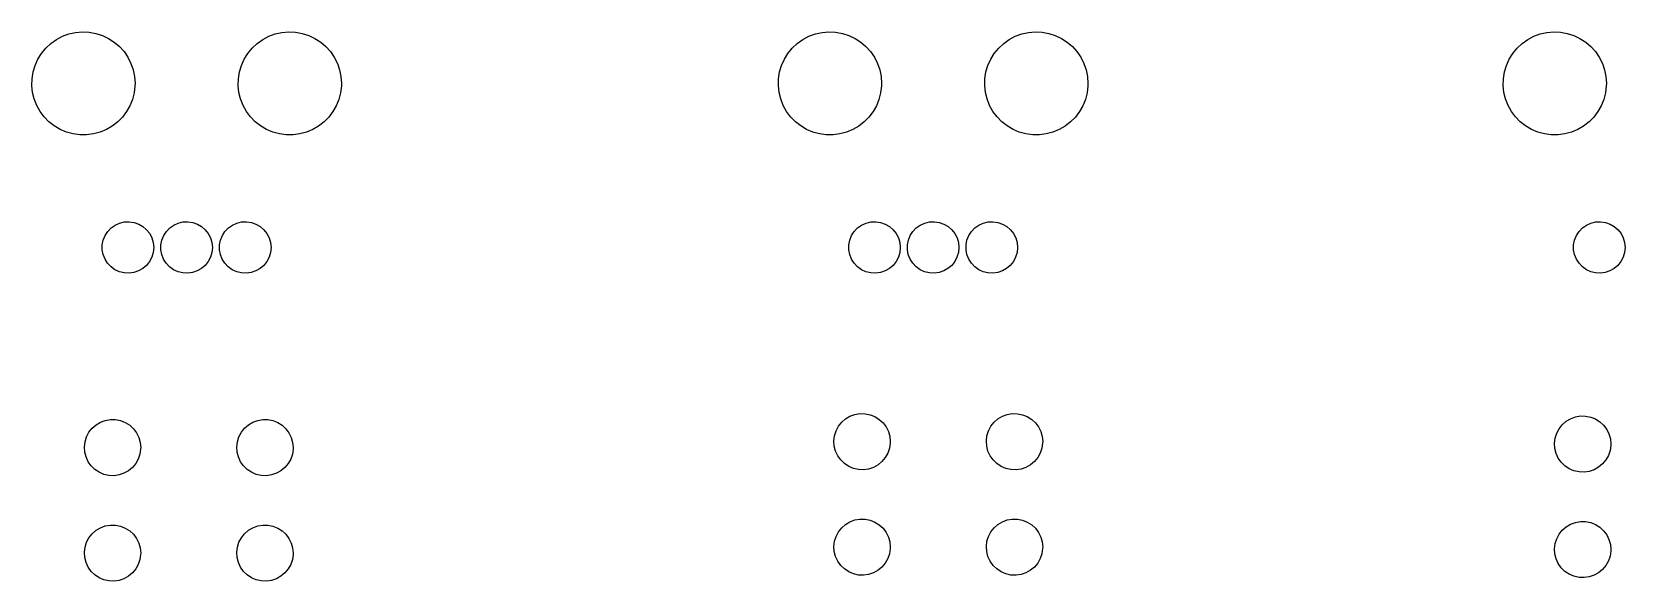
# Model space of a CAD drawing. Extents: x 10 to 584, y -410 to -10.
# Drawn here: x 87.7 to 155.6, y -140.7 to -117.2 of the extents above; entities that cross this region are included whole.
import ezdxf

# ---------------------------------------------------------------- set-up
doc = ezdxf.new("R2010")
doc.units = 0
doc.layers.add('BLACK', color=7, linetype='CONTINUOUS')

msp = doc.modelspace()

# ---------------------------------------------------------------- linework, layer by layer
at = {"layer": 'BLACK', "linetype": 'CONTINUOUS'}
for p, q in [((88.7524, -117.553), (89.0104, -117.417)), ((89.0104, -117.417), (89.284, -117.316)), ((89.284, -117.316), (89.5686, -117.253)), ((89.5686, -117.253), (89.8591, -117.227)), ((89.8591, -117.227), (90.1504, -117.241)), ((90.1504, -117.241), (90.4374, -117.292)), ((90.4374, -117.292), (90.7151, -117.381)), ((90.7151, -117.381), (90.9785, -117.506)), ((90.9785, -117.506), (91.2231, -117.665)), ((97.5524, -117.553), (97.8104, -117.417)), ((97.8104, -117.417), (98.084, -117.316)), ((98.084, -117.316), (98.3686, -117.253)), ((98.3686, -117.253), (98.6591, -117.227)), ((98.6591, -117.227), (98.9504, -117.241)), ((98.9504, -117.241), (99.2374, -117.292)), ((99.2374, -117.292), (99.5151, -117.381)), ((99.5151, -117.381), (99.7785, -117.506)), ((99.7785, -117.506), (100.023, -117.665)), ((120.582, -117.553), (120.84, -117.417)), ((120.84, -117.417), (121.114, -117.316)), ((121.114, -117.316), (121.399, -117.253)), ((121.399, -117.253), (121.689, -117.227)), ((121.689, -117.227), (121.98, -117.241)), ((121.98, -117.241), (122.267, -117.292)), ((122.267, -117.292), (122.545, -117.381)), ((122.545, -117.381), (122.808, -117.506)), ((122.808, -117.506), (123.053, -117.665)), ((129.382, -117.553), (129.64, -117.417)), ((129.64, -117.417), (129.914, -117.316)), ((129.914, -117.316), (130.199, -117.253)), ((130.199, -117.253), (130.489, -117.227)), ((130.489, -117.227), (130.78, -117.241)), ((130.78, -117.241), (131.067, -117.292)), ((131.067, -117.292), (131.345, -117.381)), ((131.345, -117.381), (131.608, -117.506)), ((131.608, -117.506), (131.853, -117.665)), ((151.49, -117.553), (151.748, -117.417)), ((151.748, -117.417), (152.022, -117.316)), ((152.022, -117.316), (152.307, -117.253)), ((152.307, -117.253), (152.597, -117.227)), ((152.597, -117.227), (152.888, -117.241)), ((152.888, -117.241), (153.175, -117.292)), ((153.175, -117.292), (153.453, -117.381)), ((153.453, -117.381), (153.716, -117.506)), ((153.716, -117.506), (153.961, -117.665)), ((87.9627, -118.394), (88.1164, -118.146)), ((88.1164, -118.146), (88.3015, -117.921)), ((88.3015, -117.921), (88.5147, -117.722)), ((88.5147, -117.722), (88.7524, -117.553)), ((91.2231, -117.665), (91.4445, -117.855)), ((91.4445, -117.855), (91.6388, -118.072)), ((91.6388, -118.072), (91.8027, -118.314)), ((96.7627, -118.394), (96.9164, -118.146)), ((96.9164, -118.146), (97.1015, -117.921)), ((97.1015, -117.921), (97.3147, -117.722)), ((97.3147, -117.722), (97.5524, -117.553)), ((100.023, -117.665), (100.244, -117.855)), ((100.244, -117.855), (100.439, -118.072)), ((100.439, -118.072), (100.603, -118.314)), ((119.793, -118.394), (119.946, -118.146)), ((119.946, -118.146), (120.131, -117.921)), ((120.131, -117.921), (120.345, -117.722)), ((120.345, -117.722), (120.582, -117.553)), ((123.053, -117.665), (123.274, -117.855)), ((123.274, -117.855), (123.469, -118.072)), ((123.469, -118.072), (123.633, -118.314)), ((128.593, -118.394), (128.746, -118.146)), ((128.746, -118.146), (128.931, -117.921)), ((128.931, -117.921), (129.145, -117.722)), ((129.145, -117.722), (129.382, -117.553)), ((131.853, -117.665), (132.074, -117.855)), ((132.074, -117.855), (132.269, -118.072)), ((132.269, -118.072), (132.433, -118.314)), ((150.701, -118.394), (150.854, -118.146)), ((150.854, -118.146), (151.039, -117.921)), ((151.039, -117.921), (151.253, -117.722)), ((151.253, -117.722), (151.49, -117.553)), ((153.961, -117.665), (154.182, -117.855)), ((154.182, -117.855), (154.377, -118.072)), ((154.377, -118.072), (154.541, -118.314)), ((87.7599, -118.939), (87.8432, -118.66)), ((87.8432, -118.66), (87.9627, -118.394)), ((91.8027, -118.314), (91.9333, -118.574)), ((91.9333, -118.574), (92.0282, -118.85)), ((92.0282, -118.85), (92.0859, -119.136)), ((96.5599, -118.939), (96.6432, -118.66)), ((96.6432, -118.66), (96.7627, -118.394)), ((100.603, -118.314), (100.733, -118.574)), ((100.733, -118.574), (100.828, -118.85)), ((100.828, -118.85), (100.886, -119.136)), ((119.59, -118.939), (119.673, -118.66)), ((119.673, -118.66), (119.793, -118.394)), ((123.633, -118.314), (123.763, -118.574)), ((123.763, -118.574), (123.858, -118.85)), ((123.858, -118.85), (123.916, -119.136)), ((128.39, -118.939), (128.473, -118.66)), ((128.473, -118.66), (128.593, -118.394)), ((132.433, -118.314), (132.563, -118.574)), ((132.563, -118.574), (132.658, -118.85)), ((132.658, -118.85), (132.716, -119.136)), ((150.498, -118.939), (150.581, -118.66)), ((150.581, -118.66), (150.701, -118.394)), ((154.541, -118.314), (154.671, -118.574)), ((154.671, -118.574), (154.766, -118.85)), ((154.766, -118.85), (154.824, -119.136)), ((87.7071, -119.519), (87.7143, -119.227)), ((87.7386, -119.809), (87.7071, -119.519)), ((87.7143, -119.227), (87.7599, -118.939)), ((92.1026, -119.534), (92.0691, -119.824)), ((92.0859, -119.136), (92.1052, -119.427)), ((92.1052, -119.427), (92.1026, -119.534)), ((96.5071, -119.519), (96.5143, -119.227)), ((96.5386, -119.809), (96.5071, -119.519)), ((96.5143, -119.227), (96.5599, -118.939)), ((100.903, -119.534), (100.869, -119.824)), ((100.886, -119.136), (100.905, -119.427)), ((100.905, -119.427), (100.903, -119.534)), ((119.537, -119.519), (119.544, -119.227)), ((119.569, -119.809), (119.537, -119.519)), ((119.544, -119.227), (119.59, -118.939)), ((123.933, -119.534), (123.899, -119.824)), ((123.916, -119.136), (123.935, -119.427)), ((123.935, -119.427), (123.933, -119.534)), ((128.337, -119.519), (128.344, -119.227)), ((128.369, -119.809), (128.337, -119.519)), ((128.344, -119.227), (128.39, -118.939)), ((132.733, -119.534), (132.699, -119.824)), ((132.716, -119.136), (132.735, -119.427)), ((132.735, -119.427), (132.733, -119.534)), ((150.445, -119.519), (150.452, -119.227)), ((150.477, -119.809), (150.445, -119.519)), ((150.452, -119.227), (150.498, -118.939)), ((154.841, -119.534), (154.807, -119.824)), ((154.824, -119.136), (154.843, -119.427)), ((154.843, -119.427), (154.841, -119.534)), ((87.8082, -120.092), (87.7386, -119.809)), ((87.9146, -120.364), (87.8082, -120.092)), ((91.9975, -120.107), (91.8892, -120.377)), ((92.0691, -119.824), (91.9975, -120.107)), ((96.6082, -120.092), (96.5386, -119.809)), ((96.7146, -120.364), (96.6082, -120.092)), ((100.798, -120.107), (100.689, -120.377)), ((100.869, -119.824), (100.798, -120.107)), ((119.638, -120.092), (119.569, -119.809)), ((119.745, -120.364), (119.638, -120.092)), ((123.828, -120.107), (123.719, -120.377)), ((123.899, -119.824), (123.828, -120.107)), ((128.438, -120.092), (128.369, -119.809)), ((128.545, -120.364), (128.438, -120.092)), ((132.628, -120.107), (132.519, -120.377)), ((132.699, -119.824), (132.628, -120.107)), ((150.546, -120.092), (150.477, -119.809)), ((150.653, -120.364), (150.546, -120.092)), ((154.736, -120.107), (154.627, -120.377)), ((154.807, -119.824), (154.736, -120.107)), ((88.056, -120.619), (87.9146, -120.364)), ((88.2298, -120.853), (88.056, -120.619)), ((88.4331, -121.062), (88.2298, -120.853)), ((91.5706, -120.864), (91.3658, -121.072)), ((91.7461, -120.631), (91.5706, -120.864)), ((91.8892, -120.377), (91.7461, -120.631)), ((96.856, -120.619), (96.7146, -120.364)), ((97.0298, -120.853), (96.856, -120.619)), ((97.2331, -121.062), (97.0298, -120.853)), ((100.371, -120.864), (100.166, -121.072)), ((100.546, -120.631), (100.371, -120.864)), ((100.689, -120.377), (100.546, -120.631)), ((119.886, -120.619), (119.745, -120.364)), ((120.06, -120.853), (119.886, -120.619)), ((120.263, -121.062), (120.06, -120.853)), ((123.401, -120.864), (123.196, -121.072)), ((123.576, -120.631), (123.401, -120.864)), ((123.719, -120.377), (123.576, -120.631)), ((128.686, -120.619), (128.545, -120.364)), ((128.86, -120.853), (128.686, -120.619)), ((129.063, -121.062), (128.86, -120.853)), ((132.201, -120.864), (131.996, -121.072)), ((132.376, -120.631), (132.201, -120.864)), ((132.519, -120.377), (132.376, -120.631)), ((150.794, -120.619), (150.653, -120.364)), ((150.968, -120.853), (150.794, -120.619)), ((151.171, -121.062), (150.968, -120.853)), ((154.309, -120.864), (154.104, -121.072)), ((154.484, -120.631), (154.309, -120.864)), ((154.627, -120.377), (154.484, -120.631)), ((88.6623, -121.242), (88.4331, -121.062)), ((88.9133, -121.39), (88.6623, -121.242)), ((89.1817, -121.504), (88.9133, -121.39)), ((89.4628, -121.582), (89.1817, -121.504)), ((89.7517, -121.621), (89.4628, -121.582)), ((90.3325, -121.585), (90.0433, -121.622)), ((90.6142, -121.509), (90.3325, -121.585)), ((90.8834, -121.397), (90.6142, -121.509)), ((91.1354, -121.251), (90.8834, -121.397)), ((91.3658, -121.072), (91.1354, -121.251)), ((97.4623, -121.242), (97.2331, -121.062)), ((97.7133, -121.39), (97.4623, -121.242)), ((97.9817, -121.504), (97.7133, -121.39)), ((98.2628, -121.582), (97.9817, -121.504)), ((98.5517, -121.621), (98.2628, -121.582)), ((99.1325, -121.585), (98.8433, -121.622)), ((99.4142, -121.509), (99.1325, -121.585)), ((99.6834, -121.397), (99.4142, -121.509)), ((99.9354, -121.251), (99.6834, -121.397)), ((100.166, -121.072), (99.9354, -121.251)), ((120.492, -121.242), (120.263, -121.062)), ((120.743, -121.39), (120.492, -121.242)), ((121.012, -121.504), (120.743, -121.39)), ((121.293, -121.582), (121.012, -121.504)), ((121.582, -121.621), (121.293, -121.582)), ((122.163, -121.585), (121.873, -121.622)), ((122.444, -121.509), (122.163, -121.585)), ((122.713, -121.397), (122.444, -121.509)), ((122.965, -121.251), (122.713, -121.397)), ((123.196, -121.072), (122.965, -121.251)), ((129.292, -121.242), (129.063, -121.062)), ((129.543, -121.39), (129.292, -121.242)), ((129.812, -121.504), (129.543, -121.39)), ((130.093, -121.582), (129.812, -121.504)), ((130.382, -121.621), (130.093, -121.582)), ((130.963, -121.585), (130.673, -121.622)), ((131.244, -121.509), (130.963, -121.585)), ((131.513, -121.397), (131.244, -121.509)), ((131.765, -121.251), (131.513, -121.397)), ((131.996, -121.072), (131.765, -121.251)), ((151.4, -121.242), (151.171, -121.062)), ((151.651, -121.39), (151.4, -121.242)), ((151.92, -121.504), (151.651, -121.39)), ((152.201, -121.582), (151.92, -121.504)), ((152.49, -121.621), (152.201, -121.582)), ((153.071, -121.585), (152.781, -121.622)), ((153.352, -121.509), (153.071, -121.585)), ((153.621, -121.397), (153.352, -121.509)), ((153.873, -121.251), (153.621, -121.397)), ((154.104, -121.072), (153.873, -121.251)), ((90.0433, -121.622), (89.7517, -121.621)), ((98.8433, -121.622), (98.5517, -121.621)), ((121.873, -121.622), (121.582, -121.621)), ((130.673, -121.622), (130.382, -121.621)), ((152.781, -121.622), (152.49, -121.621)), ((90.9419, -125.745), (91.0864, -125.594)), ((91.0864, -125.594), (91.2569, -125.473)), ((91.2569, -125.473), (91.4471, -125.387)), ((91.4471, -125.387), (91.6502, -125.338)), ((91.6502, -125.338), (91.8589, -125.328)), ((91.8589, -125.328), (92.0657, -125.358)), ((92.0657, -125.358), (92.2631, -125.427)), ((92.2631, -125.427), (92.444, -125.531)), ((92.444, -125.531), (92.6018, -125.668)), ((92.6018, -125.668), (92.7309, -125.833)), ((93.4419, -125.745), (93.5864, -125.594)), ((93.5864, -125.594), (93.7569, -125.473)), ((93.7569, -125.473), (93.9471, -125.387)), ((93.9471, -125.387), (94.1502, -125.338)), ((94.1502, -125.338), (94.3589, -125.328)), ((94.3589, -125.328), (94.5657, -125.358)), ((94.5657, -125.358), (94.7631, -125.427)), ((94.7631, -125.427), (94.944, -125.531)), ((94.944, -125.531), (95.1018, -125.668)), ((95.1018, -125.668), (95.2309, -125.833)), ((95.9419, -125.745), (96.0864, -125.594)), ((96.0864, -125.594), (96.2569, -125.473)), ((96.2569, -125.473), (96.4471, -125.387)), ((96.4471, -125.387), (96.6502, -125.338)), ((96.6502, -125.338), (96.8589, -125.328)), ((96.8589, -125.328), (97.0657, -125.358)), ((97.0657, -125.358), (97.2631, -125.427)), ((97.2631, -125.427), (97.444, -125.531)), ((97.444, -125.531), (97.6018, -125.668)), ((97.6018, -125.668), (97.7309, -125.833)), ((122.772, -125.745), (122.916, -125.594)), ((122.916, -125.594), (123.087, -125.473)), ((123.087, -125.473), (123.277, -125.387)), ((123.277, -125.387), (123.48, -125.338)), ((123.48, -125.338), (123.689, -125.328)), ((123.689, -125.328), (123.896, -125.358)), ((123.896, -125.358), (124.093, -125.427)), ((124.093, -125.427), (124.274, -125.531)), ((124.274, -125.531), (124.432, -125.668)), ((124.432, -125.668), (124.561, -125.833)), ((125.272, -125.745), (125.416, -125.594)), ((125.416, -125.594), (125.587, -125.473)), ((125.587, -125.473), (125.777, -125.387)), ((125.777, -125.387), (125.98, -125.338)), ((125.98, -125.338), (126.189, -125.328)), ((126.189, -125.328), (126.396, -125.358)), ((126.396, -125.358), (126.593, -125.427)), ((126.593, -125.427), (126.774, -125.531)), ((126.774, -125.531), (126.932, -125.668)), ((126.932, -125.668), (127.061, -125.833)), ((127.772, -125.745), (127.916, -125.594)), ((127.916, -125.594), (128.087, -125.473)), ((128.087, -125.473), (128.277, -125.387)), ((128.277, -125.387), (128.48, -125.338)), ((128.48, -125.338), (128.689, -125.328)), ((128.689, -125.328), (128.896, -125.358)), ((128.896, -125.358), (129.093, -125.427)), ((129.093, -125.427), (129.274, -125.531)), ((129.274, -125.531), (129.432, -125.668)), ((129.432, -125.668), (129.561, -125.833)), ((153.68, -125.745), (153.824, -125.594)), ((153.824, -125.594), (153.995, -125.473)), ((153.995, -125.473), (154.185, -125.387)), ((154.185, -125.387), (154.388, -125.338)), ((154.388, -125.338), (154.597, -125.328)), ((154.597, -125.328), (154.804, -125.358)), ((154.804, -125.358), (155.001, -125.427)), ((155.001, -125.427), (155.182, -125.531)), ((155.182, -125.531), (155.34, -125.668)), ((155.34, -125.668), (155.469, -125.833)), ((90.7099, -126.528), (90.7104, -126.319)), ((90.7104, -126.319), (90.7505, -126.114)), ((90.7505, -126.114), (90.8286, -125.921)), ((90.8286, -125.921), (90.9419, -125.745)), ((92.7309, -125.833), (92.8265, -126.018)), ((92.8265, -126.018), (92.8854, -126.219)), ((92.8854, -126.219), (92.9052, -126.427)), ((93.2099, -126.528), (93.2104, -126.319)), ((93.2104, -126.319), (93.2505, -126.114)), ((93.2505, -126.114), (93.3286, -125.921)), ((93.3286, -125.921), (93.4419, -125.745)), ((95.2309, -125.833), (95.3265, -126.018)), ((95.3265, -126.018), (95.3854, -126.219)), ((95.3854, -126.219), (95.4052, -126.427)), ((95.7099, -126.528), (95.7104, -126.319)), ((95.7104, -126.319), (95.7505, -126.114)), ((95.7505, -126.114), (95.8286, -125.921)), ((95.8286, -125.921), (95.9419, -125.745)), ((97.7309, -125.833), (97.8265, -126.018)), ((97.8265, -126.018), (97.8854, -126.219)), ((97.8854, -126.219), (97.9052, -126.427)), ((122.54, -126.319), (122.58, -126.114)), ((122.54, -126.528), (122.54, -126.319)), ((122.58, -126.114), (122.659, -125.921)), ((122.659, -125.921), (122.772, -125.745)), ((124.561, -125.833), (124.657, -126.018)), ((124.657, -126.018), (124.715, -126.219)), ((124.715, -126.219), (124.735, -126.427)), ((125.04, -126.319), (125.08, -126.114)), ((125.04, -126.528), (125.04, -126.319)), ((125.08, -126.114), (125.159, -125.921)), ((125.159, -125.921), (125.272, -125.745)), ((127.061, -125.833), (127.157, -126.018)), ((127.157, -126.018), (127.215, -126.219)), ((127.215, -126.219), (127.235, -126.427)), ((127.54, -126.319), (127.58, -126.114)), ((127.54, -126.528), (127.54, -126.319)), ((127.58, -126.114), (127.659, -125.921)), ((127.659, -125.921), (127.772, -125.745)), ((129.561, -125.833), (129.657, -126.018)), ((129.657, -126.018), (129.715, -126.219)), ((129.715, -126.219), (129.735, -126.427)), ((153.448, -126.319), (153.488, -126.114)), ((153.448, -126.528), (153.448, -126.319)), ((153.488, -126.114), (153.567, -125.921)), ((153.567, -125.921), (153.68, -125.745)), ((155.469, -125.833), (155.565, -126.018)), ((155.565, -126.018), (155.623, -126.219)), ((155.623, -126.219), (155.643, -126.427)), ((90.7489, -126.734), (90.7099, -126.528)), ((90.826, -126.928), (90.7489, -126.734)), ((90.9384, -127.104), (90.826, -126.928)), ((92.7277, -127.026), (92.5978, -127.19)), ((92.8244, -126.841), (92.7277, -127.026)), ((92.8843, -126.64), (92.8244, -126.841)), ((92.9052, -126.433), (92.8843, -126.64)), ((92.9052, -126.427), (92.9052, -126.433)), ((93.2489, -126.734), (93.2099, -126.528)), ((93.326, -126.928), (93.2489, -126.734)), ((93.4384, -127.104), (93.326, -126.928)), ((95.2277, -127.026), (95.0978, -127.19)), ((95.3244, -126.841), (95.2277, -127.026)), ((95.3843, -126.64), (95.3244, -126.841)), ((95.4052, -126.433), (95.3843, -126.64)), ((95.4052, -126.427), (95.4052, -126.433)), ((95.7489, -126.734), (95.7099, -126.528)), ((95.826, -126.928), (95.7489, -126.734)), ((95.9384, -127.104), (95.826, -126.928)), ((97.7277, -127.026), (97.5978, -127.19)), ((97.8244, -126.841), (97.7277, -127.026)), ((97.8843, -126.64), (97.8244, -126.841)), ((97.9052, -126.433), (97.8843, -126.64)), ((97.9052, -126.427), (97.9052, -126.433)), ((122.579, -126.734), (122.54, -126.528)), ((122.656, -126.928), (122.579, -126.734)), ((122.768, -127.104), (122.656, -126.928)), ((124.558, -127.026), (124.428, -127.19)), ((124.654, -126.841), (124.558, -127.026)), ((124.714, -126.64), (124.654, -126.841)), ((124.735, -126.433), (124.714, -126.64)), ((124.735, -126.427), (124.735, -126.433)), ((125.079, -126.734), (125.04, -126.528)), ((125.156, -126.928), (125.079, -126.734)), ((125.268, -127.104), (125.156, -126.928)), ((127.058, -127.026), (126.928, -127.19)), ((127.154, -126.841), (127.058, -127.026)), ((127.214, -126.64), (127.154, -126.841)), ((127.235, -126.433), (127.214, -126.64)), ((127.235, -126.427), (127.235, -126.433)), ((127.579, -126.734), (127.54, -126.528)), ((127.656, -126.928), (127.579, -126.734)), ((127.768, -127.104), (127.656, -126.928)), ((129.558, -127.026), (129.428, -127.19)), ((129.654, -126.841), (129.558, -127.026)), ((129.714, -126.64), (129.654, -126.841)), ((129.735, -126.433), (129.714, -126.64)), ((129.735, -126.427), (129.735, -126.433)), ((153.487, -126.734), (153.448, -126.528)), ((153.564, -126.928), (153.487, -126.734)), ((153.676, -127.104), (153.564, -126.928)), ((155.466, -127.026), (155.336, -127.19)), ((155.562, -126.841), (155.466, -127.026)), ((155.622, -126.64), (155.562, -126.841)), ((155.643, -126.433), (155.622, -126.64)), ((155.643, -126.427), (155.643, -126.433)), ((91.0821, -127.256), (90.9384, -127.104)), ((91.2519, -127.378), (91.0821, -127.256)), ((91.4416, -127.465), (91.2519, -127.378)), ((91.6445, -127.515), (91.4416, -127.465)), ((91.8532, -127.526), (91.6445, -127.515)), ((92.0601, -127.497), (91.8532, -127.526)), ((92.2579, -127.429), (92.0601, -127.497)), ((92.4393, -127.326), (92.2579, -127.429)), ((92.5978, -127.19), (92.4393, -127.326)), ((93.5821, -127.256), (93.4384, -127.104)), ((93.7519, -127.378), (93.5821, -127.256)), ((93.9416, -127.465), (93.7519, -127.378)), ((94.1445, -127.515), (93.9416, -127.465)), ((94.3532, -127.526), (94.1445, -127.515)), ((94.5601, -127.497), (94.3532, -127.526)), ((94.7579, -127.429), (94.5601, -127.497)), ((94.9393, -127.326), (94.7579, -127.429)), ((95.0978, -127.19), (94.9393, -127.326)), ((96.0821, -127.256), (95.9384, -127.104)), ((96.2519, -127.378), (96.0821, -127.256)), ((96.4416, -127.465), (96.2519, -127.378)), ((96.6445, -127.515), (96.4416, -127.465)), ((96.8532, -127.526), (96.6445, -127.515)), ((97.0601, -127.497), (96.8532, -127.526)), ((97.2579, -127.429), (97.0601, -127.497)), ((97.4393, -127.326), (97.2579, -127.429)), ((97.5978, -127.19), (97.4393, -127.326)), ((122.912, -127.256), (122.768, -127.104)), ((123.082, -127.378), (122.912, -127.256)), ((123.272, -127.465), (123.082, -127.378)), ((123.475, -127.515), (123.272, -127.465)), ((123.683, -127.526), (123.475, -127.515)), ((123.89, -127.497), (123.683, -127.526)), ((124.088, -127.429), (123.89, -127.497)), ((124.269, -127.326), (124.088, -127.429)), ((124.428, -127.19), (124.269, -127.326)), ((125.412, -127.256), (125.268, -127.104)), ((125.582, -127.378), (125.412, -127.256)), ((125.772, -127.465), (125.582, -127.378)), ((125.975, -127.515), (125.772, -127.465)), ((126.183, -127.526), (125.975, -127.515)), ((126.39, -127.497), (126.183, -127.526)), ((126.588, -127.429), (126.39, -127.497)), ((126.769, -127.326), (126.588, -127.429)), ((126.928, -127.19), (126.769, -127.326)), ((127.912, -127.256), (127.768, -127.104)), ((128.082, -127.378), (127.912, -127.256)), ((128.272, -127.465), (128.082, -127.378)), ((128.475, -127.515), (128.272, -127.465)), ((128.683, -127.526), (128.475, -127.515)), ((128.89, -127.497), (128.683, -127.526)), ((129.088, -127.429), (128.89, -127.497)), ((129.269, -127.326), (129.088, -127.429)), ((129.428, -127.19), (129.269, -127.326)), ((153.82, -127.256), (153.676, -127.104)), ((153.99, -127.378), (153.82, -127.256)), ((154.18, -127.465), (153.99, -127.378)), ((154.383, -127.515), (154.18, -127.465)), ((154.591, -127.526), (154.383, -127.515)), ((154.798, -127.497), (154.591, -127.526)), ((154.996, -127.429), (154.798, -127.497)), ((155.177, -127.326), (154.996, -127.429)), ((155.336, -127.19), (155.177, -127.326)), ((90.6306, -133.884), (90.8366, -133.808)), ((90.8366, -133.808), (91.053, -133.77)), ((91.053, -133.77), (91.2726, -133.773)), ((91.2726, -133.773), (91.488, -133.816)), ((91.488, -133.816), (91.692, -133.898)), ((97.1306, -133.884), (97.3366, -133.808)), ((97.3366, -133.808), (97.553, -133.77)), ((97.553, -133.77), (97.7726, -133.773)), ((97.7726, -133.773), (97.988, -133.816)), ((97.988, -133.816), (98.192, -133.898)), ((122.237, -133.887), (122.402, -133.742)), ((122.402, -133.742), (122.591, -133.63)), ((122.591, -133.63), (122.797, -133.554)), ((122.797, -133.554), (123.013, -133.516)), ((123.013, -133.516), (123.233, -133.519)), ((123.233, -133.519), (123.448, -133.562)), ((123.448, -133.562), (123.652, -133.644)), ((123.652, -133.644), (123.838, -133.761)), ((123.838, -133.761), (123.999, -133.91)), ((128.737, -133.887), (128.902, -133.742)), ((128.902, -133.742), (129.091, -133.63)), ((129.091, -133.63), (129.297, -133.554)), ((129.297, -133.554), (129.513, -133.516)), ((129.513, -133.516), (129.733, -133.519)), ((129.733, -133.519), (129.948, -133.562)), ((129.948, -133.562), (130.152, -133.644)), ((130.152, -133.644), (130.338, -133.761)), ((130.338, -133.761), (130.499, -133.91)), ((153.128, -133.844), (153.317, -133.732)), ((153.317, -133.732), (153.523, -133.656)), ((153.523, -133.656), (153.739, -133.618)), ((153.739, -133.618), (153.959, -133.621)), ((153.959, -133.621), (154.174, -133.664)), ((154.174, -133.664), (154.378, -133.746)), ((154.378, -133.746), (154.564, -133.863)), ((89.9734, -134.717), (90.0385, -134.508)), ((90.0385, -134.508), (90.1408, -134.313)), ((90.1408, -134.313), (90.2768, -134.141)), ((90.2768, -134.141), (90.4419, -133.996)), ((90.4419, -133.996), (90.6306, -133.884)), ((91.692, -133.898), (91.8777, -134.015)), ((91.8777, -134.015), (92.039, -134.164)), ((92.039, -134.164), (92.1704, -134.34)), ((92.1704, -134.34), (92.2675, -134.537)), ((96.4734, -134.717), (96.5385, -134.508)), ((96.5385, -134.508), (96.6408, -134.313)), ((96.6408, -134.313), (96.7768, -134.141)), ((96.7768, -134.141), (96.9419, -133.996)), ((96.9419, -133.996), (97.1306, -133.884)), ((98.192, -133.898), (98.3777, -134.015)), ((98.3777, -134.015), (98.539, -134.164)), ((98.539, -134.164), (98.6704, -134.34)), ((98.6704, -134.34), (98.7675, -134.537)), ((121.908, -134.681), (121.933, -134.463)), ((121.933, -134.463), (121.999, -134.254)), ((121.999, -134.254), (122.101, -134.059)), ((122.101, -134.059), (122.237, -133.887)), ((123.999, -133.91), (124.13, -134.086)), ((124.13, -134.086), (124.227, -134.283)), ((124.227, -134.283), (124.287, -134.494)), ((124.287, -134.494), (124.307, -134.713)), ((128.408, -134.681), (128.433, -134.463)), ((128.433, -134.463), (128.499, -134.254)), ((128.499, -134.254), (128.601, -134.059)), ((128.601, -134.059), (128.737, -133.887)), ((130.499, -133.91), (130.63, -134.086)), ((130.63, -134.086), (130.727, -134.283)), ((130.727, -134.283), (130.787, -134.494)), ((130.787, -134.494), (130.807, -134.713)), ((152.659, -134.565), (152.725, -134.356)), ((152.725, -134.356), (152.827, -134.161)), ((152.827, -134.161), (152.963, -133.989)), ((152.963, -133.989), (153.128, -133.844)), ((154.564, -133.863), (154.725, -134.012)), ((154.725, -134.012), (154.856, -134.188)), ((154.856, -134.188), (154.953, -134.385)), ((154.953, -134.385), (155.013, -134.596)), ((89.9476, -134.935), (89.9734, -134.717)), ((89.962, -135.155), (89.9476, -134.935)), ((90.016, -135.367), (89.962, -135.155)), ((92.2675, -134.537), (92.3271, -134.748)), ((92.3456, -135.03), (92.314, -135.247)), ((92.3271, -134.748), (92.3472, -134.967)), ((92.3472, -134.967), (92.3456, -135.03)), ((96.4476, -134.935), (96.4734, -134.717)), ((96.462, -135.155), (96.4476, -134.935)), ((96.516, -135.367), (96.462, -135.155)), ((98.7675, -134.537), (98.8271, -134.748)), ((98.8456, -135.03), (98.814, -135.247)), ((98.8271, -134.748), (98.8472, -134.967)), ((98.8472, -134.967), (98.8456, -135.03)), ((121.922, -134.901), (121.908, -134.681)), ((121.976, -135.113), (121.922, -134.901)), ((122.068, -135.313), (121.976, -135.113)), ((124.274, -134.993), (124.203, -135.201)), ((124.306, -134.776), (124.274, -134.993)), ((124.307, -134.713), (124.306, -134.776)), ((128.422, -134.901), (128.408, -134.681)), ((128.476, -135.113), (128.422, -134.901)), ((128.568, -135.313), (128.476, -135.113)), ((130.774, -134.993), (130.703, -135.201)), ((130.806, -134.776), (130.774, -134.993)), ((130.807, -134.713), (130.806, -134.776)), ((152.634, -134.783), (152.659, -134.565)), ((152.648, -135.003), (152.634, -134.783)), ((152.702, -135.215), (152.648, -135.003)), ((155, -135.095), (154.929, -135.303)), ((155.032, -134.878), (155, -135.095)), ((155.013, -134.596), (155.033, -134.815)), ((155.033, -134.815), (155.032, -134.878)), ((90.108, -135.567), (90.016, -135.367)), ((90.2347, -135.746), (90.108, -135.567)), ((90.392, -135.899), (90.2347, -135.746)), ((91.9957, -135.815), (91.8269, -135.956)), ((92.1362, -135.646), (91.9957, -135.815)), ((92.2435, -135.455), (92.1362, -135.646)), ((92.314, -135.247), (92.2435, -135.455)), ((96.608, -135.567), (96.516, -135.367)), ((96.7347, -135.746), (96.608, -135.567)), ((96.892, -135.899), (96.7347, -135.746)), ((98.4957, -135.815), (98.3269, -135.956)), ((98.6362, -135.646), (98.4957, -135.815)), ((98.7435, -135.455), (98.6362, -135.646)), ((98.814, -135.247), (98.7435, -135.455)), ((122.195, -135.492), (122.068, -135.313)), ((122.352, -135.645), (122.195, -135.492)), ((122.535, -135.767), (122.352, -135.645)), ((122.736, -135.854), (122.535, -135.767)), ((122.951, -135.903), (122.736, -135.854)), ((123.595, -135.809), (123.387, -135.88)), ((123.787, -135.702), (123.595, -135.809)), ((123.956, -135.561), (123.787, -135.702)), ((124.096, -135.392), (123.956, -135.561)), ((124.203, -135.201), (124.096, -135.392)), ((128.695, -135.492), (128.568, -135.313)), ((128.852, -135.645), (128.695, -135.492)), ((129.035, -135.767), (128.852, -135.645)), ((129.236, -135.854), (129.035, -135.767)), ((129.451, -135.903), (129.236, -135.854)), ((130.095, -135.809), (129.887, -135.88)), ((130.287, -135.702), (130.095, -135.809)), ((130.456, -135.561), (130.287, -135.702)), ((130.596, -135.392), (130.456, -135.561)), ((130.703, -135.201), (130.596, -135.392)), ((152.794, -135.415), (152.702, -135.215)), ((152.921, -135.594), (152.794, -135.415)), ((153.078, -135.747), (152.921, -135.594)), ((153.261, -135.869), (153.078, -135.747)), ((153.462, -135.956), (153.261, -135.869)), ((154.513, -135.804), (154.321, -135.911)), ((154.682, -135.663), (154.513, -135.804)), ((154.822, -135.494), (154.682, -135.663)), ((154.929, -135.303), (154.822, -135.494)), ((90.5746, -136.021), (90.392, -135.899)), ((90.7764, -136.108), (90.5746, -136.021)), ((90.9906, -136.157), (90.7764, -136.108)), ((91.21, -136.165), (90.9906, -136.157)), ((91.4273, -136.134), (91.21, -136.165)), ((91.6353, -136.063), (91.4273, -136.134)), ((91.8269, -135.956), (91.6353, -136.063)), ((97.0746, -136.021), (96.892, -135.899)), ((97.2764, -136.108), (97.0746, -136.021)), ((97.4906, -136.157), (97.2764, -136.108)), ((97.71, -136.165), (97.4906, -136.157)), ((97.9273, -136.134), (97.71, -136.165)), ((98.1353, -136.063), (97.9273, -136.134)), ((98.3269, -135.956), (98.1353, -136.063)), ((123.17, -135.911), (122.951, -135.903)), ((123.387, -135.88), (123.17, -135.911)), ((129.67, -135.911), (129.451, -135.903)), ((129.887, -135.88), (129.67, -135.911)), ((153.677, -136.005), (153.462, -135.956)), ((153.896, -136.013), (153.677, -136.005)), ((154.113, -135.982), (153.896, -136.013)), ((154.321, -135.911), (154.113, -135.982)), ((90.2768, -138.641), (90.4419, -138.496)), ((90.4419, -138.496), (90.6306, -138.384)), ((90.6306, -138.384), (90.8366, -138.308)), ((90.8366, -138.308), (91.053, -138.27)), ((91.053, -138.27), (91.2726, -138.273)), ((91.2726, -138.273), (91.488, -138.316)), ((91.488, -138.316), (91.692, -138.398)), ((91.692, -138.398), (91.8777, -138.515)), ((91.8777, -138.515), (92.039, -138.664)), ((96.7768, -138.641), (96.9419, -138.496)), ((96.9419, -138.496), (97.1306, -138.384)), ((97.1306, -138.384), (97.3366, -138.308)), ((97.3366, -138.308), (97.553, -138.27)), ((97.553, -138.27), (97.7726, -138.273)), ((97.7726, -138.273), (97.988, -138.316)), ((97.988, -138.316), (98.192, -138.398)), ((98.192, -138.398), (98.3777, -138.515)), ((98.3777, -138.515), (98.539, -138.664)), ((121.999, -138.754), (122.101, -138.559)), ((122.101, -138.559), (122.237, -138.387)), ((122.237, -138.387), (122.402, -138.242)), ((122.402, -138.242), (122.591, -138.13)), ((122.591, -138.13), (122.797, -138.054)), ((122.797, -138.054), (123.013, -138.016)), ((123.013, -138.016), (123.233, -138.019)), ((123.233, -138.019), (123.448, -138.062)), ((123.448, -138.062), (123.652, -138.144)), ((123.652, -138.144), (123.838, -138.261)), ((123.838, -138.261), (123.999, -138.41)), ((123.999, -138.41), (124.13, -138.586)), ((124.13, -138.586), (124.227, -138.783)), ((128.499, -138.754), (128.601, -138.559)), ((128.601, -138.559), (128.737, -138.387)), ((128.737, -138.387), (128.902, -138.242)), ((128.902, -138.242), (129.091, -138.13)), ((129.091, -138.13), (129.297, -138.054)), ((129.297, -138.054), (129.513, -138.016)), ((129.513, -138.016), (129.733, -138.019)), ((129.733, -138.019), (129.948, -138.062)), ((129.948, -138.062), (130.152, -138.144)), ((130.152, -138.144), (130.338, -138.261)), ((130.338, -138.261), (130.499, -138.41)), ((130.499, -138.41), (130.63, -138.586)), ((130.63, -138.586), (130.727, -138.783)), ((152.827, -138.661), (152.963, -138.489)), ((152.963, -138.489), (153.128, -138.344)), ((153.128, -138.344), (153.317, -138.232)), ((153.317, -138.232), (153.523, -138.156)), ((153.523, -138.156), (153.739, -138.118)), ((153.739, -138.118), (153.959, -138.121)), ((153.959, -138.121), (154.174, -138.164)), ((154.174, -138.164), (154.378, -138.246)), ((154.378, -138.246), (154.564, -138.363)), ((154.564, -138.363), (154.725, -138.512)), ((154.725, -138.512), (154.856, -138.688)), ((89.9476, -139.435), (89.9734, -139.217)), ((89.9734, -139.217), (90.0385, -139.008)), ((90.0385, -139.008), (90.1408, -138.813)), ((90.1408, -138.813), (90.2768, -138.641)), ((92.039, -138.664), (92.1704, -138.84)), ((92.1704, -138.84), (92.2675, -139.037)), ((92.2675, -139.037), (92.3271, -139.248)), ((92.3271, -139.248), (92.3472, -139.467)), ((96.4476, -139.435), (96.4734, -139.217)), ((96.4734, -139.217), (96.5385, -139.008)), ((96.5385, -139.008), (96.6408, -138.813)), ((96.6408, -138.813), (96.7768, -138.641)), ((98.539, -138.664), (98.6704, -138.84)), ((98.6704, -138.84), (98.7675, -139.037)), ((98.7675, -139.037), (98.8271, -139.248)), ((98.8271, -139.248), (98.8472, -139.467)), ((121.908, -139.181), (121.933, -138.963)), ((121.922, -139.401), (121.908, -139.181)), ((121.933, -138.963), (121.999, -138.754)), ((124.227, -138.783), (124.287, -138.994)), ((124.287, -138.994), (124.307, -139.213)), ((124.307, -139.213), (124.306, -139.276)), ((128.408, -139.181), (128.433, -138.963)), ((128.422, -139.401), (128.408, -139.181)), ((128.433, -138.963), (128.499, -138.754)), ((130.727, -138.783), (130.787, -138.994)), ((130.787, -138.994), (130.807, -139.213)), ((130.807, -139.213), (130.806, -139.276)), ((152.634, -139.283), (152.659, -139.065)), ((152.659, -139.065), (152.725, -138.856)), ((152.725, -138.856), (152.827, -138.661)), ((154.856, -138.688), (154.953, -138.885)), ((154.953, -138.885), (155.013, -139.096)), ((155.013, -139.096), (155.033, -139.315)), ((89.962, -139.655), (89.9476, -139.435)), ((90.016, -139.867), (89.962, -139.655)), ((90.108, -140.067), (90.016, -139.867)), ((92.314, -139.747), (92.2435, -139.955)), ((92.3456, -139.53), (92.314, -139.747)), ((92.3472, -139.467), (92.3456, -139.53)), ((96.462, -139.655), (96.4476, -139.435)), ((96.516, -139.867), (96.462, -139.655)), ((96.608, -140.067), (96.516, -139.867)), ((98.814, -139.747), (98.7435, -139.955)), ((98.8456, -139.53), (98.814, -139.747)), ((98.8472, -139.467), (98.8456, -139.53)), ((121.976, -139.613), (121.922, -139.401)), ((122.068, -139.813), (121.976, -139.613)), ((122.195, -139.992), (122.068, -139.813)), ((124.096, -139.892), (123.956, -140.061)), ((124.203, -139.701), (124.096, -139.892)), ((124.274, -139.493), (124.203, -139.701)), ((124.306, -139.276), (124.274, -139.493)), ((128.476, -139.613), (128.422, -139.401)), ((128.568, -139.813), (128.476, -139.613)), ((128.695, -139.992), (128.568, -139.813)), ((130.596, -139.892), (130.456, -140.061)), ((130.703, -139.701), (130.596, -139.892)), ((130.774, -139.493), (130.703, -139.701)), ((130.806, -139.276), (130.774, -139.493)), ((152.648, -139.503), (152.634, -139.283)), ((152.702, -139.715), (152.648, -139.503)), ((152.794, -139.915), (152.702, -139.715)), ((152.921, -140.094), (152.794, -139.915)), ((154.929, -139.803), (154.822, -139.994)), ((155, -139.595), (154.929, -139.803)), ((155.032, -139.378), (155, -139.595)), ((155.033, -139.315), (155.032, -139.378)), ((90.2347, -140.246), (90.108, -140.067)), ((90.392, -140.399), (90.2347, -140.246)), ((90.5746, -140.521), (90.392, -140.399)), ((90.7764, -140.608), (90.5746, -140.521)), ((90.9906, -140.657), (90.7764, -140.608)), ((91.6353, -140.563), (91.4273, -140.634)), ((91.8269, -140.456), (91.6353, -140.563)), ((91.9957, -140.315), (91.8269, -140.456)), ((92.1362, -140.146), (91.9957, -140.315)), ((92.2435, -139.955), (92.1362, -140.146)), ((96.7347, -140.246), (96.608, -140.067)), ((96.892, -140.399), (96.7347, -140.246)), ((97.0746, -140.521), (96.892, -140.399)), ((97.2764, -140.608), (97.0746, -140.521)), ((97.4906, -140.657), (97.2764, -140.608)), ((98.1353, -140.563), (97.9273, -140.634)), ((98.3269, -140.456), (98.1353, -140.563)), ((98.4957, -140.315), (98.3269, -140.456)), ((98.6362, -140.146), (98.4957, -140.315)), ((98.7435, -139.955), (98.6362, -140.146)), ((122.352, -140.145), (122.195, -139.992)), ((122.535, -140.267), (122.352, -140.145)), ((122.736, -140.354), (122.535, -140.267)), ((122.951, -140.403), (122.736, -140.354)), ((123.17, -140.411), (122.951, -140.403)), ((123.387, -140.38), (123.17, -140.411)), ((123.595, -140.309), (123.387, -140.38)), ((123.787, -140.202), (123.595, -140.309)), ((123.956, -140.061), (123.787, -140.202)), ((128.852, -140.145), (128.695, -139.992)), ((129.035, -140.267), (128.852, -140.145)), ((129.236, -140.354), (129.035, -140.267)), ((129.451, -140.403), (129.236, -140.354)), ((129.67, -140.411), (129.451, -140.403)), ((129.887, -140.38), (129.67, -140.411)), ((130.095, -140.309), (129.887, -140.38)), ((130.287, -140.202), (130.095, -140.309)), ((130.456, -140.061), (130.287, -140.202)), ((153.078, -140.247), (152.921, -140.094)), ((153.261, -140.369), (153.078, -140.247)), ((153.462, -140.456), (153.261, -140.369)), ((153.677, -140.505), (153.462, -140.456)), ((153.896, -140.513), (153.677, -140.505)), ((154.113, -140.482), (153.896, -140.513)), ((154.321, -140.411), (154.113, -140.482)), ((154.513, -140.304), (154.321, -140.411)), ((154.682, -140.163), (154.513, -140.304)), ((154.822, -139.994), (154.682, -140.163)), ((91.21, -140.665), (90.9906, -140.657)), ((91.4273, -140.634), (91.21, -140.665)), ((97.71, -140.665), (97.4906, -140.657)), ((97.9273, -140.634), (97.71, -140.665))]:
    msp.add_line(p, q, dxfattribs=at)

doc.saveas('drawing.dxf')
